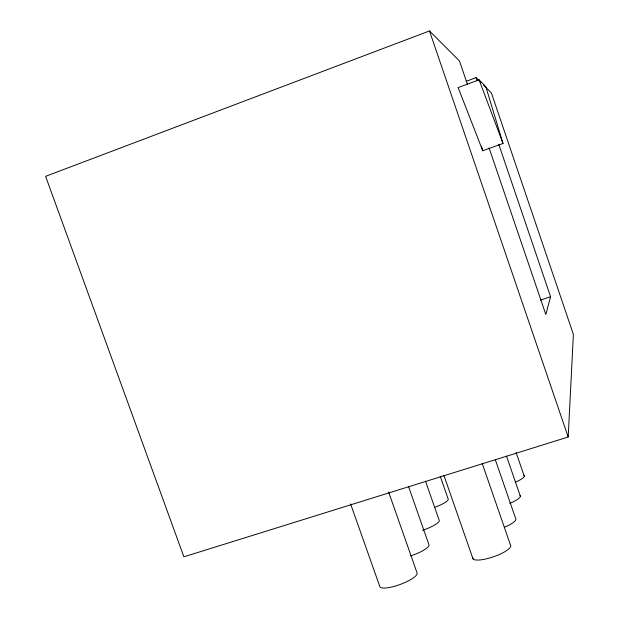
<?xml version="1.0" encoding="UTF-8"?>
<svg xmlns="http://www.w3.org/2000/svg" width="619" height="619" viewBox="0 0 619 619"><rect width="100%" height="100%" fill="white"/><g stroke="black" fill="none" stroke-linecap="round" stroke-linejoin="round"><path stroke-width="0.93" d="M467.577 84.788L459.476 60.995L429.493 30.95L45.613 176.338L183.882 556.829L568.196 437.006L573.387 334.438L491.409 92.989L483.416 84.989M498.759 144.281L550.585 296.718L545.826 314.522L489.087 147.941M466.254 81.282L476.096 77.654L480.754 82.319M479.098 79.843L458.13 87.573L482.743 150.75L503.007 143.492L485.814 86.629L479.098 79.843L503.007 143.492M540.495 300.076L550.585 296.718M350.586 503.912L379.849 586.619A19.839 4.998 -20.2 0 0 400.485 584.344A19.839 4.998 -20.2 0 0 417.013 572.753L388.624 492.028M408.548 486.573L428.882 544.558A18.384 4.302 -19.9 0 1 410.707 555.893M443.854 475.237L472.993 558.849M440.202 476.166L448.11 498.844A16.04 3.288 -19.5 0 1 435.211 507.154M425.516 481.18L439.142 520.161A17.131 3.745 -19.7 0 1 422.661 530.259M506.535 456.18L520.409 496.384M495.432 460.025L515.588 518.343A18.601 4.426 -18.9 0 1 504.431 527.249M482.139 463.244L510.42 544.867A20.071 5.153 -19 0 1 492.84 556.999A20.071 5.153 -19 0 1 472.8 557.495M516.114 452.551L524.293 476.282M429.493 30.95L568.196 437.006M476.096 77.654L477.032 80.393M481.412 146.154L482.743 150.75M520.061 495.448A17.332 3.838 -18.8 0 1 509.739 503.394M523.96 475.469A16.233 3.358 -18.7 0 1 515.851 481.992"/></g></svg>
